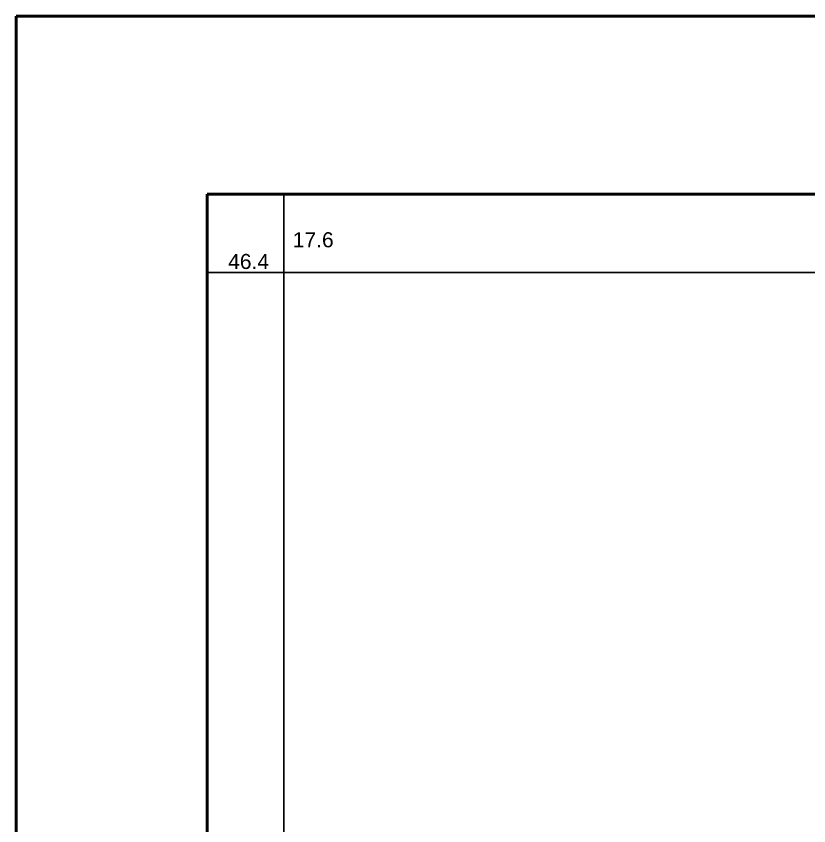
# Model space of a CAD drawing. Header units: millimetres. Extents: x 417511 to 419139, y 2845303 to 2846491.
# Drawn here: x 417511.1 to 417774.3, y 2846222.4 to 2846491.4 of the extents above; entities that cross this region are included whole.
import ezdxf

# ---------------------------------------------------------------- set-up
doc = ezdxf.new("R2010")
doc.units = ezdxf.units.MM
doc.header["$LTSCALE"] = 0.3
doc.layers.add('图框+网格线', color=7, linetype='Continuous')
doc.layers.add('注释', color=7, linetype='Continuous')
doc.styles.get("Standard").update_dxf_attribs({"font": 'arial.ttf'})

msp = doc.modelspace()

# ---------------------------------------------------------------- linework, layer by layer
at = {"layer": '图框+网格线', "linetype": 'ByBlock', "lineweight": 50}
for p, q in [((417511.12, 2845303.42), (417511.12, 2846491.42)), ((417511.12, 2846491.42), (419139.12, 2846491.42))]:
    msp.add_line(p, q, dxfattribs=at)
at = {"layer": '图框+网格线', "lineweight": 50}
for p, q in [((417574.51, 2846432.27), (418622.76, 2846432.27)), ((417574.54, 2845370.23), (417574.51, 2846432.27))]:
    msp.add_line(p, q, dxfattribs=at)
at = {"layer": '图框+网格线'}
for p, q in [((417600, 2846432.27), (417600, 2845370.08)), ((417574.51, 2846406.27), (418622.22, 2846406.27))]:
    msp.add_line(p, q, dxfattribs=at)

# ---------------------------------------------------------------- texts
at = {"layer": '注释', "lineweight": 50, "ltscale": 0.5, "char_height": 5, "attachment_point": 1}
for s, width, insert in [('17.6', 11.2569, (417602.95, 2846419.64)), ('46.4', 15.1061, (417581.5, 2846412.44))]:
    msp.add_mtext_dynamic_manual_height_columns(s, width=width, gutter_width=25, heights=[0], dxfattribs=dict(at, insert=insert))

doc.saveas('drawing.dxf')
